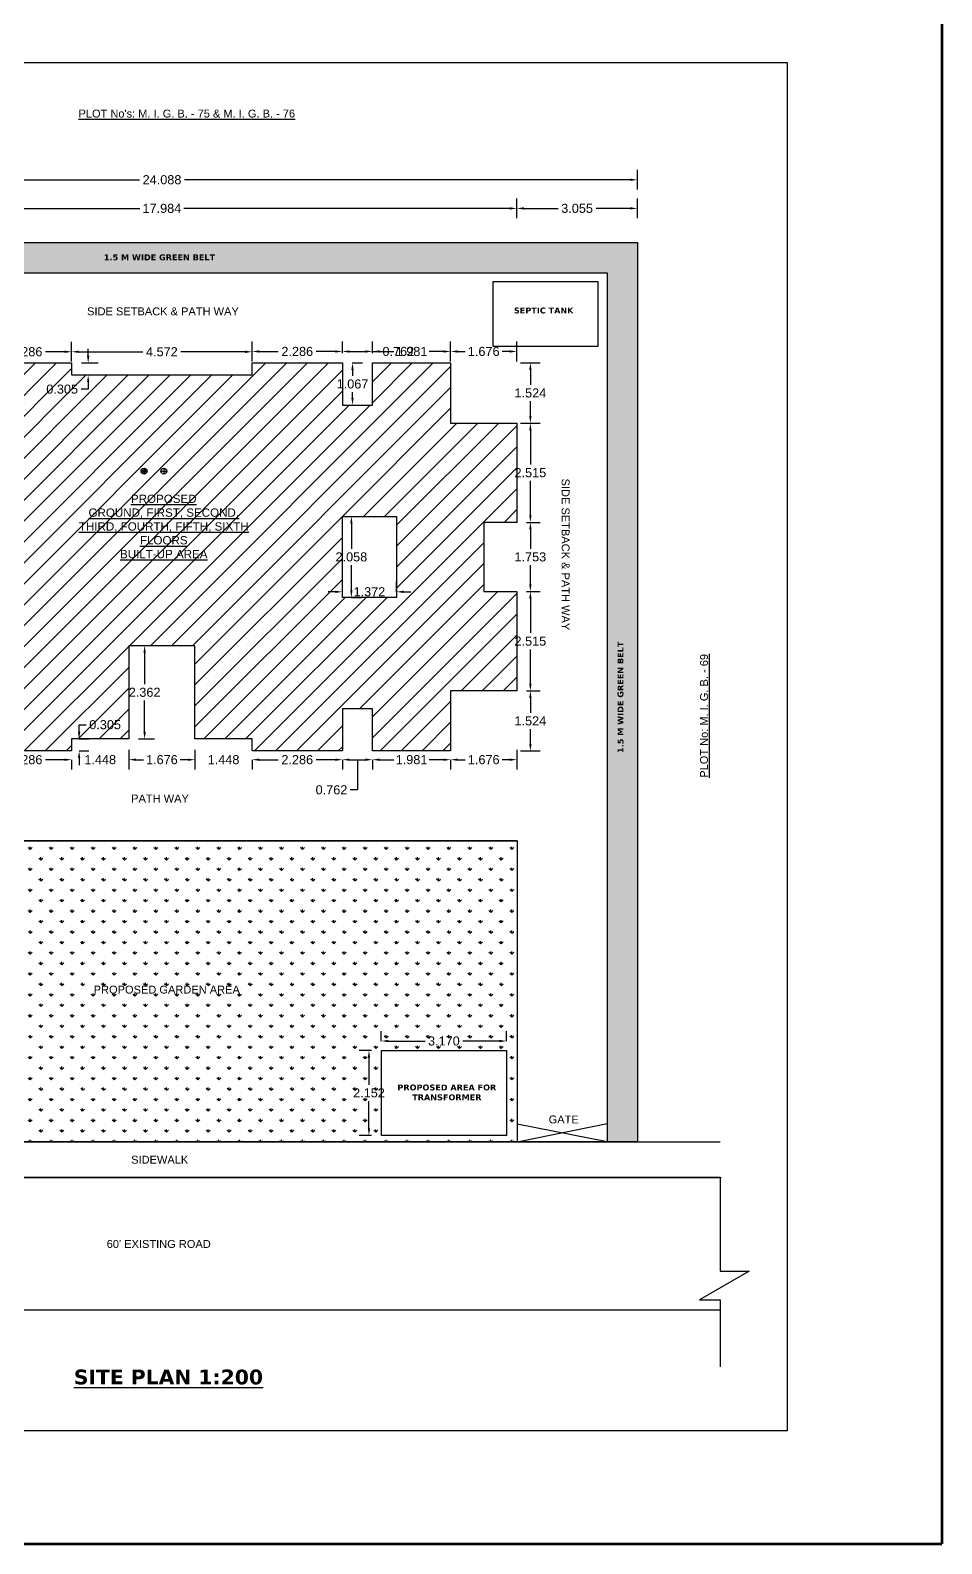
# Model space of a CAD drawing. Header units: metres. Extents: x 619 to 842, y 1450 to 1542.
# Drawn here: x 805.49 to 828.59, y 1459.27 to 1497.62 of the extents above; entities that cross this region are included whole.
import ezdxf

# ---------------------------------------------------------------- set-up
doc = ezdxf.new("R2010")
doc.units = ezdxf.units.M
doc.header["$LTSCALE"] = 0.5
doc.header["$MEASUREMENT"] = 0
for name, color, linetype in [('_Floor', 153, 'Continuous'), ('_ResiFAR', 190, 'Continuous'), ('ACCESORY USE', 14, 'Continuous'), ('EXISTING ROAD', 8, 'Continuous'), ('PROPOSED WORK', 1, 'Continuous'), ('SIDEWALK', 96, 'Continuous'), ('TEXT', 7, 'Continuous'), ('wall', 7, 'Continuous')]:
    doc.layers.add(name, color=color, linetype=linetype)
doc.styles.get("Standard").update_dxf_attribs({"font": 'arial.ttf'})
doc.dimstyles.new('Copy of Standard', dxfattribs={"dimtxt": 0.23, "dimasz": 0.18, "dimexe": 0.25, "dimexo": 0.25, "dimgap": 0.09, "dimtad": 0, "dimtih": 1, "dimtoh": 1, "dimdec": 3, "dimzin": 0, "dimdsep": 46, "dimtxsty": 'Standard', "dimcen": -0.5, "dimadec": 0, "dimazin": 0, "dimtfac": 1, "dimtdec": 3, "dimtofl": 0, "dimtmove": 0, "dimatfit": 3, "dimfxl": 0.25, "dimfxlon": 1, "dimtolj": 1, "dimtzin": 0, "dimarcsym": 0})
pattern_1 = [(90, (481.72866, 737.31337), (-0.26516504, 0.26516504), [0.0703125, -0.46001759]), (45, (481.72866, 737.31337), (-0.26516504, 0.26516504), [0.0703125, -0.3046875]), (135, (481.72866, 737.31337), (-0.26516504, -0.26516504), [0.0703125, -0.3046875])]

# ---------------------------------------------------------------- blocks, each defined once
blk = doc.blocks.new('*D558')
at = {"color": 0, "lineweight": -2, "transparency": 16777216}
for p, q in [((799.836, 1492.853), (799.836, 1493.353)), ((800.016, 1493.103), (808.272, 1493.103)), ((817.64, 1493.103), (809.384, 1493.103)), ((817.82, 1492.853), (817.82, 1493.353))]:
    blk.add_line(p, q, dxfattribs=at)
at = {"color": 0, "lineweight": -3, "transparency": 16777216}
for points in [[(800.016, 1493.133), (800.016, 1493.073), (799.836, 1493.103)], [(817.64, 1493.133), (817.64, 1493.073), (817.82, 1493.103)]]:
    blk.add_solid(points, dxfattribs=at)
at = {"layer": 'Defpoints', "color": 0, "lineweight": -3, "transparency": 16777216}
for p in [(817.82, 1493.103), (817.82, 1487.664), (799.836, 1487.274)]:
    blk.add_point(p, dxfattribs=at)
at = {"color": 0, "lineweight": -3, "transparency": 16777216, "insert": (808.828, 1493.103), "char_height": 0.23, "attachment_point": 5}
blk.add_mtext('\\A1;17.984', dxfattribs=at)
blk = doc.blocks.new('*D559')
at = {"color": 0, "lineweight": -2, "transparency": 16777216}
for p, q in [((817.82, 1492.853), (817.82, 1493.353)), ((818, 1493.103), (818.869, 1493.103)), ((820.696, 1493.103), (819.827, 1493.103)), ((820.876, 1492.853), (820.876, 1493.353))]:
    blk.add_line(p, q, dxfattribs=at)
at = {"color": 0, "lineweight": -3, "transparency": 16777216}
for points in [[(818, 1493.133), (818, 1493.073), (817.82, 1493.103)], [(820.696, 1493.133), (820.696, 1493.073), (820.876, 1493.103)]]:
    blk.add_solid(points, dxfattribs=at)
at = {"layer": 'Defpoints', "color": 0, "lineweight": -3, "transparency": 16777216}
for p in [(820.876, 1493.103), (820.876, 1487.895), (817.82, 1487.664)]:
    blk.add_point(p, dxfattribs=at)
at = {"color": 0, "lineweight": -3, "transparency": 16777216, "insert": (819.348, 1493.103), "char_height": 0.23, "attachment_point": 5}
blk.add_mtext('\\A1;3.055', dxfattribs=at)
blk = doc.blocks.new('*D560')
at = {"color": 0, "lineweight": -2, "transparency": 16777216}
for p, q in [((796.788, 1493.578), (796.788, 1494.078)), ((820.876, 1493.578), (820.876, 1494.078)), ((796.968, 1493.828), (808.262, 1493.828)), ((820.696, 1493.828), (809.402, 1493.828))]:
    blk.add_line(p, q, dxfattribs=at)
at = {"color": 0, "lineweight": -3, "transparency": 16777216}
for points in [[(796.968, 1493.858), (796.968, 1493.798), (796.788, 1493.828)], [(820.696, 1493.858), (820.696, 1493.798), (820.876, 1493.828)]]:
    blk.add_solid(points, dxfattribs=at)
at = {"layer": 'Defpoints', "color": 0, "lineweight": -3, "transparency": 16777216}
for p in [(820.876, 1493.828), (796.788, 1492.237), (820.876, 1492.237)]:
    blk.add_point(p, dxfattribs=at)
at = {"color": 0, "lineweight": -3, "transparency": 16777216, "insert": (808.832, 1493.828), "char_height": 0.23, "attachment_point": 5}
blk.add_mtext('\\A1;24.088', dxfattribs=at)
blk = doc.blocks.new('*D571')
at = {"color": 0, "lineweight": -2, "transparency": 16777216}
for p, q in [((804.256, 1479.136), (804.256, 1478.886)), ((804.436, 1479.136), (804.919, 1479.136)), ((806.362, 1479.136), (805.879, 1479.136)), ((806.542, 1479.136), (806.542, 1478.886))]:
    blk.add_line(p, q, dxfattribs=at)
at = {"color": 0, "lineweight": -3, "transparency": 16777216}
for points in [[(804.436, 1479.166), (804.436, 1479.106), (804.256, 1479.136)], [(806.362, 1479.166), (806.362, 1479.106), (806.542, 1479.136)]]:
    blk.add_solid(points, dxfattribs=at)
at = {"layer": 'Defpoints', "color": 0, "lineweight": -3, "transparency": 16777216}
for p in [(804.256, 1479.357), (806.542, 1479.357), (806.542, 1479.136)]:
    blk.add_point(p, dxfattribs=at)
at = {"color": 0, "lineweight": -3, "transparency": 16777216, "insert": (805.399, 1479.136), "char_height": 0.23, "attachment_point": 5}
blk.add_mtext('\\A1;2.286', dxfattribs=at)
blk = doc.blocks.new('*D572')
at = {"color": 0, "lineweight": -2, "transparency": 16777216}
for p, q in [((807.99, 1479.386), (807.99, 1478.886)), ((806.362, 1479.136), (806.182, 1479.136)), ((806.542, 1479.136), (806.542, 1478.886)), ((808.17, 1479.136), (808.35, 1479.136))]:
    blk.add_line(p, q, dxfattribs=at)
at = {"color": 0, "lineweight": -3, "transparency": 16777216}
for points in [[(806.362, 1479.166), (806.362, 1479.106), (806.542, 1479.136)], [(808.17, 1479.166), (808.17, 1479.106), (807.99, 1479.136)]]:
    blk.add_solid(points, dxfattribs=at)
at = {"layer": 'Defpoints', "color": 0, "lineweight": -3, "transparency": 16777216}
for p in [(807.99, 1479.662), (806.542, 1479.357), (807.99, 1479.136)]:
    blk.add_point(p, dxfattribs=at)
at = {"color": 0, "lineweight": -3, "transparency": 16777216, "insert": (807.266, 1479.136), "char_height": 0.23, "attachment_point": 5}
blk.add_mtext('\\A1;1.448', dxfattribs=at)
blk = doc.blocks.new('*D573')
at = {"color": 0, "lineweight": -2, "transparency": 16777216}
for p, q in [((807.99, 1479.386), (807.99, 1478.886)), ((809.667, 1479.386), (809.667, 1478.886)), ((808.17, 1479.136), (808.361, 1479.136)), ((809.487, 1479.136), (809.295, 1479.136))]:
    blk.add_line(p, q, dxfattribs=at)
at = {"color": 0, "lineweight": -3, "transparency": 16777216}
for points in [[(808.17, 1479.166), (808.17, 1479.106), (807.99, 1479.136)], [(809.487, 1479.166), (809.487, 1479.106), (809.667, 1479.136)]]:
    blk.add_solid(points, dxfattribs=at)
at = {"layer": 'Defpoints', "color": 0, "lineweight": -3, "transparency": 16777216}
for p in [(807.99, 1479.662), (809.667, 1479.662), (809.667, 1479.136)]:
    blk.add_point(p, dxfattribs=at)
at = {"color": 0, "lineweight": -3, "transparency": 16777216, "insert": (808.828, 1479.136), "char_height": 0.23, "attachment_point": 5}
blk.add_mtext('\\A1;1.676', dxfattribs=at)
blk = doc.blocks.new('*D574')
at = {"color": 0, "lineweight": -2, "transparency": 16777216}
for p, q in [((809.667, 1479.386), (809.667, 1478.886)), ((809.487, 1479.136), (809.307, 1479.136)), ((811.114, 1479.136), (811.114, 1478.886)), ((811.294, 1479.136), (811.474, 1479.136))]:
    blk.add_line(p, q, dxfattribs=at)
at = {"color": 0, "lineweight": -3, "transparency": 16777216}
for points in [[(809.487, 1479.166), (809.487, 1479.106), (809.667, 1479.136)], [(811.294, 1479.166), (811.294, 1479.106), (811.114, 1479.136)]]:
    blk.add_solid(points, dxfattribs=at)
at = {"layer": 'Defpoints', "color": 0, "lineweight": -3, "transparency": 16777216}
for p in [(809.667, 1479.662), (811.114, 1479.357), (811.114, 1479.136)]:
    blk.add_point(p, dxfattribs=at)
at = {"color": 0, "lineweight": -3, "transparency": 16777216, "insert": (810.391, 1479.136), "char_height": 0.23, "attachment_point": 5}
blk.add_mtext('\\A1;1.448', dxfattribs=at)
blk = doc.blocks.new('*D575')
at = {"color": 0, "lineweight": -2, "transparency": 16777216}
for p, q in [((811.114, 1479.136), (811.114, 1478.886)), ((811.294, 1479.136), (811.778, 1479.136)), ((813.221, 1479.136), (812.737, 1479.136)), ((813.401, 1479.136), (813.401, 1478.886))]:
    blk.add_line(p, q, dxfattribs=at)
at = {"color": 0, "lineweight": -3, "transparency": 16777216}
for points in [[(811.294, 1479.166), (811.294, 1479.106), (811.114, 1479.136)], [(813.221, 1479.166), (813.221, 1479.106), (813.401, 1479.136)]]:
    blk.add_solid(points, dxfattribs=at)
at = {"layer": 'Defpoints', "color": 0, "lineweight": -3, "transparency": 16777216}
for p in [(811.114, 1479.357), (813.401, 1479.357), (813.401, 1479.136)]:
    blk.add_point(p, dxfattribs=at)
at = {"color": 0, "lineweight": -3, "transparency": 16777216, "insert": (812.258, 1479.136), "char_height": 0.23, "attachment_point": 5}
blk.add_mtext('\\A1;2.286', dxfattribs=at)
blk = doc.blocks.new('*D576')
at = {"color": 0, "lineweight": -2, "transparency": 16777216}
for p, q in [((813.401, 1479.136), (813.401, 1478.886)), ((813.581, 1479.136), (813.983, 1479.136)), ((813.782, 1479.136), (813.782, 1478.372)), ((814.163, 1479.136), (814.163, 1478.886)), ((813.782, 1478.372), (813.602, 1478.372))]:
    blk.add_line(p, q, dxfattribs=at)
at = {"color": 0, "lineweight": -3, "transparency": 16777216}
for points in [[(813.581, 1479.166), (813.581, 1479.106), (813.401, 1479.136)], [(813.983, 1479.166), (813.983, 1479.106), (814.163, 1479.136)]]:
    blk.add_solid(points, dxfattribs=at)
at = {"layer": 'Defpoints', "color": 0, "lineweight": -3, "transparency": 16777216}
for p in [(813.401, 1479.357), (814.163, 1479.357), (814.163, 1479.136)]:
    blk.add_point(p, dxfattribs=at)
at = {"color": 0, "lineweight": -3, "transparency": 16777216, "insert": (813.125, 1478.372), "char_height": 0.23, "attachment_point": 5}
blk.add_mtext('\\A1;0.762', dxfattribs=at)
blk = doc.blocks.new('*D577')
at = {"color": 0, "lineweight": -2, "transparency": 16777216}
for p, q in [((814.163, 1479.136), (814.163, 1478.886)), ((814.343, 1479.136), (814.708, 1479.136)), ((815.964, 1479.136), (815.598, 1479.136)), ((816.144, 1479.136), (816.144, 1478.886))]:
    blk.add_line(p, q, dxfattribs=at)
at = {"color": 0, "lineweight": -3, "transparency": 16777216}
for points in [[(814.343, 1479.166), (814.343, 1479.106), (814.163, 1479.136)], [(815.964, 1479.166), (815.964, 1479.106), (816.144, 1479.136)]]:
    blk.add_solid(points, dxfattribs=at)
at = {"layer": 'Defpoints', "color": 0, "lineweight": -3, "transparency": 16777216}
for p in [(814.163, 1479.357), (816.144, 1479.357), (816.144, 1479.136)]:
    blk.add_point(p, dxfattribs=at)
at = {"color": 0, "lineweight": -3, "transparency": 16777216, "insert": (815.153, 1479.136), "char_height": 0.23, "attachment_point": 5}
blk.add_mtext('\\A1;1.981', dxfattribs=at)
blk = doc.blocks.new('*D578')
at = {"color": 0, "lineweight": -2, "transparency": 16777216}
for p, q in [((817.82, 1479.386), (817.82, 1478.886)), ((816.144, 1479.136), (816.144, 1478.886)), ((816.324, 1479.136), (816.515, 1479.136)), ((817.64, 1479.136), (817.449, 1479.136))]:
    blk.add_line(p, q, dxfattribs=at)
at = {"color": 0, "lineweight": -3, "transparency": 16777216}
for points in [[(816.324, 1479.166), (816.324, 1479.106), (816.144, 1479.136)], [(817.64, 1479.166), (817.64, 1479.106), (817.82, 1479.136)]]:
    blk.add_solid(points, dxfattribs=at)
at = {"layer": 'Defpoints', "color": 0, "lineweight": -3, "transparency": 16777216}
for p in [(817.82, 1480.881), (816.144, 1479.357), (817.82, 1479.136)]:
    blk.add_point(p, dxfattribs=at)
at = {"color": 0, "lineweight": -3, "transparency": 16777216, "insert": (816.982, 1479.136), "char_height": 0.23, "attachment_point": 5}
blk.add_mtext('\\A1;1.676', dxfattribs=at)
blk = doc.blocks.new('*D580')
at = {"color": 0, "lineweight": -2, "transparency": 16777216}
for p, q in [((806.731, 1479.842), (806.731, 1480.022)), ((806.731, 1480.022), (806.911, 1480.022)), ((806.731, 1479.662), (806.981, 1479.662)), ((806.731, 1479.357), (806.981, 1479.357)), ((806.731, 1479.177), (806.731, 1478.997))]:
    blk.add_line(p, q, dxfattribs=at)
at = {"color": 0, "lineweight": -3, "transparency": 16777216}
for points in [[(806.701, 1479.842), (806.761, 1479.842), (806.731, 1479.662)], [(806.701, 1479.177), (806.761, 1479.177), (806.731, 1479.357)]]:
    blk.add_solid(points, dxfattribs=at)
at = {"layer": 'Defpoints', "color": 0, "lineweight": -3, "transparency": 16777216}
for p in [(806.542, 1479.662), (806.731, 1479.662), (806.542, 1479.357)]:
    blk.add_point(p, dxfattribs=at)
at = {"color": 0, "lineweight": -3, "transparency": 16777216, "insert": (807.39, 1480.022), "char_height": 0.23, "attachment_point": 5}
blk.add_mtext('\\A1;0.305', dxfattribs=at)
blk = doc.blocks.new('*D581')
at = {"color": 0, "lineweight": -2, "transparency": 16777216}
for p, q in [((808.24, 1482.025), (808.641, 1482.025)), ((808.391, 1481.845), (808.391, 1481.051)), ((808.391, 1479.842), (808.391, 1480.636)), ((808.24, 1479.662), (808.641, 1479.662))]:
    blk.add_line(p, q, dxfattribs=at)
at = {"color": 0, "lineweight": -3, "transparency": 16777216}
for points in [[(808.361, 1481.845), (808.421, 1481.845), (808.391, 1482.025)], [(808.361, 1479.842), (808.421, 1479.842), (808.391, 1479.662)]]:
    blk.add_solid(points, dxfattribs=at)
at = {"layer": 'Defpoints', "color": 0, "lineweight": -3, "transparency": 16777216}
for p in [(807.99, 1482.025), (808.391, 1482.025), (807.99, 1479.662)]:
    blk.add_point(p, dxfattribs=at)
at = {"color": 0, "lineweight": -3, "transparency": 16777216, "insert": (808.391, 1480.843), "char_height": 0.23, "attachment_point": 5}
blk.add_mtext('\\A1;2.362', dxfattribs=at)
blk = doc.blocks.new('*D584')
at = {"color": 0, "lineweight": -2, "transparency": 16777216}
for p, q in [((813.401, 1483.389), (813.401, 1483.639)), ((814.772, 1483.389), (814.772, 1483.639)), ((813.221, 1483.389), (813.041, 1483.389)), ((814.952, 1483.389), (815.132, 1483.389))]:
    blk.add_line(p, q, dxfattribs=at)
at = {"color": 0, "lineweight": -3, "transparency": 16777216}
for points in [[(813.221, 1483.419), (813.221, 1483.359), (813.401, 1483.389)], [(814.952, 1483.419), (814.952, 1483.359), (814.772, 1483.389)]]:
    blk.add_solid(points, dxfattribs=at)
at = {"layer": 'Defpoints', "color": 0, "lineweight": -3, "transparency": 16777216}
for p in [(813.401, 1483.244), (814.772, 1483.389), (814.772, 1483.244)]:
    blk.add_point(p, dxfattribs=at)
at = {"color": 0, "lineweight": -3, "transparency": 16777216, "insert": (814.086, 1483.389), "char_height": 0.23, "attachment_point": 5}
blk.add_mtext('\\A1;1.372', dxfattribs=at)
blk = doc.blocks.new('*D585')
at = {"color": 0, "lineweight": -2, "transparency": 16777216}
for p, q in [((813.629, 1485.301), (813.879, 1485.301)), ((813.629, 1485.121), (813.629, 1484.48)), ((813.629, 1483.424), (813.629, 1484.065)), ((813.629, 1483.244), (813.879, 1483.244))]:
    blk.add_line(p, q, dxfattribs=at)
at = {"color": 0, "lineweight": -3, "transparency": 16777216}
for points in [[(813.599, 1485.121), (813.659, 1485.121), (813.629, 1485.301)], [(813.599, 1483.424), (813.659, 1483.424), (813.629, 1483.244)]]:
    blk.add_solid(points, dxfattribs=at)
at = {"layer": 'Defpoints', "color": 0, "lineweight": -3, "transparency": 16777216}
for p in [(813.401, 1485.301), (813.629, 1485.301), (813.401, 1483.244)]:
    blk.add_point(p, dxfattribs=at)
at = {"color": 0, "lineweight": -3, "transparency": 16777216, "insert": (813.629, 1484.273), "char_height": 0.23, "attachment_point": 5}
blk.add_mtext('\\A1;2.058', dxfattribs=at)
blk = doc.blocks.new('*D593')
at = {"color": 0, "lineweight": -2, "transparency": 16777216}
for p, q in [((804.256, 1489.438), (804.256, 1489.72)), ((806.542, 1489.438), (806.542, 1489.72)), ((804.436, 1489.47), (804.919, 1489.47)), ((806.362, 1489.47), (805.879, 1489.47))]:
    blk.add_line(p, q, dxfattribs=at)
at = {"color": 0, "lineweight": -3, "transparency": 16777216}
for points in [[(804.436, 1489.5), (804.436, 1489.44), (804.256, 1489.47)], [(806.362, 1489.5), (806.362, 1489.44), (806.542, 1489.47)]]:
    blk.add_solid(points, dxfattribs=at)
at = {"layer": 'Defpoints', "color": 0, "lineweight": -3, "transparency": 16777216}
for p in [(806.542, 1489.47), (804.256, 1489.188), (806.542, 1489.188)]:
    blk.add_point(p, dxfattribs=at)
at = {"color": 0, "lineweight": -3, "transparency": 16777216, "insert": (805.399, 1489.47), "char_height": 0.23, "attachment_point": 5}
blk.add_mtext('\\A1;2.286', dxfattribs=at)
blk = doc.blocks.new('*D594')
at = {"color": 0, "lineweight": -2, "transparency": 16777216}
for p, q in [((806.961, 1489.368), (806.961, 1489.548)), ((806.792, 1489.188), (807.211, 1489.188)), ((806.792, 1488.883), (807.211, 1488.883)), ((806.961, 1488.523), (806.781, 1488.523)), ((806.961, 1488.703), (806.961, 1488.523))]:
    blk.add_line(p, q, dxfattribs=at)
at = {"color": 0, "lineweight": -3, "transparency": 16777216}
for points in [[(806.931, 1489.368), (806.991, 1489.368), (806.961, 1489.188)], [(806.931, 1488.703), (806.991, 1488.703), (806.961, 1488.883)]]:
    blk.add_solid(points, dxfattribs=at)
at = {"layer": 'Defpoints', "color": 0, "lineweight": -3, "transparency": 16777216}
for p in [(806.542, 1489.188), (806.542, 1488.883), (806.961, 1488.883)]:
    blk.add_point(p, dxfattribs=at)
at = {"color": 0, "lineweight": -3, "transparency": 16777216, "insert": (806.302, 1488.523), "char_height": 0.23, "attachment_point": 5}
blk.add_mtext('\\A1;0.305', dxfattribs=at)
blk = doc.blocks.new('*D595')
at = {"color": 0, "lineweight": -2, "transparency": 16777216}
for p, q in [((806.542, 1489.22), (806.542, 1489.72)), ((811.114, 1489.22), (811.114, 1489.72)), ((806.722, 1489.47), (808.347, 1489.47)), ((810.934, 1489.47), (809.31, 1489.47))]:
    blk.add_line(p, q, dxfattribs=at)
at = {"color": 0, "lineweight": -3, "transparency": 16777216}
for points in [[(806.722, 1489.5), (806.722, 1489.44), (806.542, 1489.47)], [(810.934, 1489.5), (810.934, 1489.44), (811.114, 1489.47)]]:
    blk.add_solid(points, dxfattribs=at)
at = {"layer": 'Defpoints', "color": 0, "lineweight": -3, "transparency": 16777216}
for p in [(811.114, 1489.47), (806.542, 1488.883), (811.114, 1488.883)]:
    blk.add_point(p, dxfattribs=at)
at = {"color": 0, "lineweight": -3, "transparency": 16777216, "insert": (808.828, 1489.47), "char_height": 0.23, "attachment_point": 5}
blk.add_mtext('\\A1;4.572', dxfattribs=at)
blk = doc.blocks.new('*D596')
at = {"color": 0, "lineweight": -2, "transparency": 16777216}
for p, q in [((811.114, 1489.438), (811.114, 1489.728)), ((813.401, 1489.438), (813.401, 1489.728)), ((811.294, 1489.478), (811.778, 1489.478)), ((813.221, 1489.478), (812.737, 1489.478))]:
    blk.add_line(p, q, dxfattribs=at)
at = {"color": 0, "lineweight": -3, "transparency": 16777216}
for points in [[(811.294, 1489.508), (811.294, 1489.448), (811.114, 1489.478)], [(813.221, 1489.508), (813.221, 1489.448), (813.401, 1489.478)]]:
    blk.add_solid(points, dxfattribs=at)
at = {"layer": 'Defpoints', "color": 0, "lineweight": -3, "transparency": 16777216}
for p in [(813.401, 1489.478), (811.114, 1489.188), (813.401, 1489.188)]:
    blk.add_point(p, dxfattribs=at)
at = {"color": 0, "lineweight": -3, "transparency": 16777216, "insert": (812.258, 1489.478), "char_height": 0.23, "attachment_point": 5}
blk.add_mtext('\\A1;2.286', dxfattribs=at)
blk = doc.blocks.new('*D597')
at = {"color": 0, "lineweight": -2, "transparency": 16777216}
for p, q in [((813.401, 1489.438), (813.401, 1489.728)), ((814.163, 1489.438), (814.163, 1489.728)), ((813.581, 1489.478), (813.983, 1489.478)), ((814.163, 1489.478), (814.343, 1489.478))]:
    blk.add_line(p, q, dxfattribs=at)
at = {"color": 0, "lineweight": -3, "transparency": 16777216}
for points in [[(813.581, 1489.508), (813.581, 1489.448), (813.401, 1489.478)], [(813.983, 1489.508), (813.983, 1489.448), (814.163, 1489.478)]]:
    blk.add_solid(points, dxfattribs=at)
at = {"layer": 'Defpoints', "color": 0, "lineweight": -3, "transparency": 16777216}
for p in [(814.163, 1489.478), (813.401, 1489.188), (814.163, 1489.188)]:
    blk.add_point(p, dxfattribs=at)
at = {"color": 0, "lineweight": -3, "transparency": 16777216, "insert": (814.819, 1489.478), "char_height": 0.23, "attachment_point": 5}
blk.add_mtext('\\A1;0.762', dxfattribs=at)
blk = doc.blocks.new('*D598')
at = {"color": 0, "lineweight": -2, "transparency": 16777216}
for p, q in [((814.163, 1489.438), (814.163, 1489.728)), ((816.144, 1489.438), (816.144, 1489.728)), ((814.343, 1489.478), (814.708, 1489.478)), ((815.964, 1489.478), (815.598, 1489.478))]:
    blk.add_line(p, q, dxfattribs=at)
at = {"color": 0, "lineweight": -3, "transparency": 16777216}
for points in [[(814.343, 1489.508), (814.343, 1489.448), (814.163, 1489.478)], [(815.964, 1489.508), (815.964, 1489.448), (816.144, 1489.478)]]:
    blk.add_solid(points, dxfattribs=at)
at = {"layer": 'Defpoints', "color": 0, "lineweight": -3, "transparency": 16777216}
for p in [(816.144, 1489.478), (814.163, 1489.188), (816.144, 1489.188)]:
    blk.add_point(p, dxfattribs=at)
at = {"color": 0, "lineweight": -3, "transparency": 16777216, "insert": (815.153, 1489.478), "char_height": 0.23, "attachment_point": 5}
blk.add_mtext('\\A1;1.981', dxfattribs=at)
blk = doc.blocks.new('*D599')
at = {"color": 0, "lineweight": -2, "transparency": 16777216}
for p, q in [((813.651, 1489.188), (813.908, 1489.188)), ((813.658, 1489.008), (813.658, 1488.862)), ((813.651, 1488.121), (813.908, 1488.121)), ((813.658, 1488.301), (813.658, 1488.447))]:
    blk.add_line(p, q, dxfattribs=at)
at = {"color": 0, "lineweight": -3, "transparency": 16777216}
for points in [[(813.628, 1489.008), (813.688, 1489.008), (813.658, 1489.188)], [(813.628, 1488.301), (813.688, 1488.301), (813.658, 1488.121)]]:
    blk.add_solid(points, dxfattribs=at)
at = {"layer": 'Defpoints', "color": 0, "lineweight": -3, "transparency": 16777216}
for p in [(813.401, 1489.188), (813.401, 1488.121), (813.658, 1488.121)]:
    blk.add_point(p, dxfattribs=at)
at = {"color": 0, "lineweight": -3, "transparency": 16777216, "insert": (813.658, 1488.654), "char_height": 0.23, "attachment_point": 5}
blk.add_mtext('\\A1;1.067', dxfattribs=at)
blk = doc.blocks.new('*D554')
at = {"color": 0, "lineweight": -2, "transparency": 16777216}
for p, q in [((816.144, 1489.228), (816.144, 1489.728)), ((817.82, 1489.228), (817.82, 1489.728)), ((816.324, 1489.478), (816.515, 1489.478)), ((817.64, 1489.478), (817.449, 1489.478))]:
    blk.add_line(p, q, dxfattribs=at)
at = {"color": 0, "lineweight": -3, "transparency": 16777216}
for points in [[(816.324, 1489.508), (816.324, 1489.448), (816.144, 1489.478)], [(817.64, 1489.508), (817.64, 1489.448), (817.82, 1489.478)]]:
    blk.add_solid(points, dxfattribs=at)
at = {"layer": 'Defpoints', "color": 0, "lineweight": -3, "transparency": 16777216}
for p in [(817.82, 1489.478), (816.144, 1487.664), (817.82, 1487.664)]:
    blk.add_point(p, dxfattribs=at)
at = {"color": 0, "lineweight": -3, "transparency": 16777216, "insert": (816.982, 1489.478), "char_height": 0.23, "attachment_point": 5}
blk.add_mtext('\\A1;1.676', dxfattribs=at)
blk = doc.blocks.new('*D600')
at = {"color": 0, "lineweight": -2, "transparency": 16777216}
for p, q in [((817.914, 1489.188), (818.414, 1489.188)), ((818.164, 1489.008), (818.164, 1488.633)), ((818.164, 1487.844), (818.164, 1488.218)), ((817.914, 1487.664), (818.414, 1487.664))]:
    blk.add_line(p, q, dxfattribs=at)
at = {"color": 0, "lineweight": -3, "transparency": 16777216}
for points in [[(818.134, 1489.008), (818.194, 1489.008), (818.164, 1489.188)], [(818.134, 1487.844), (818.194, 1487.844), (818.164, 1487.664)]]:
    blk.add_solid(points, dxfattribs=at)
at = {"layer": 'Defpoints', "color": 0, "lineweight": -3, "transparency": 16777216}
for p in [(816.144, 1489.188), (816.144, 1487.664), (818.164, 1487.664)]:
    blk.add_point(p, dxfattribs=at)
at = {"color": 0, "lineweight": -3, "transparency": 16777216, "insert": (818.164, 1488.426), "char_height": 0.23, "attachment_point": 5}
blk.add_mtext('\\A1;1.524', dxfattribs=at)
blk = doc.blocks.new('*D601')
at = {"color": 0, "lineweight": -2, "transparency": 16777216}
for p, q in [((817.914, 1487.664), (818.414, 1487.664)), ((818.164, 1487.484), (818.164, 1486.614)), ((818.164, 1485.329), (818.164, 1486.199)), ((818.07, 1485.149), (818.414, 1485.149))]:
    blk.add_line(p, q, dxfattribs=at)
at = {"color": 0, "lineweight": -3, "transparency": 16777216}
for points in [[(818.134, 1487.484), (818.194, 1487.484), (818.164, 1487.664)], [(818.134, 1485.329), (818.194, 1485.329), (818.164, 1485.149)]]:
    blk.add_solid(points, dxfattribs=at)
at = {"layer": 'Defpoints', "color": 0, "lineweight": -3, "transparency": 16777216}
for p in [(816.144, 1487.664), (817.82, 1485.149), (818.164, 1485.149)]:
    blk.add_point(p, dxfattribs=at)
at = {"color": 0, "lineweight": -3, "transparency": 16777216, "insert": (818.164, 1486.406), "char_height": 0.23, "attachment_point": 5}
blk.add_mtext('\\A1;2.515', dxfattribs=at)
blk = doc.blocks.new('*D602')
at = {"color": 0, "lineweight": -2, "transparency": 16777216}
for p, q in [((818.07, 1485.149), (818.414, 1485.149)), ((818.164, 1484.969), (818.164, 1484.48)), ((818.164, 1483.576), (818.164, 1484.065)), ((818.07, 1483.396), (818.414, 1483.396))]:
    blk.add_line(p, q, dxfattribs=at)
at = {"color": 0, "lineweight": -3, "transparency": 16777216}
for points in [[(818.134, 1484.969), (818.194, 1484.969), (818.164, 1485.149)], [(818.134, 1483.576), (818.194, 1483.576), (818.164, 1483.396)]]:
    blk.add_solid(points, dxfattribs=at)
at = {"layer": 'Defpoints', "color": 0, "lineweight": -3, "transparency": 16777216}
for p in [(817.82, 1485.149), (817.82, 1483.396), (818.164, 1483.396)]:
    blk.add_point(p, dxfattribs=at)
at = {"color": 0, "lineweight": -3, "transparency": 16777216, "insert": (818.164, 1484.273), "char_height": 0.23, "attachment_point": 5}
blk.add_mtext('\\A1;1.753', dxfattribs=at)
blk = doc.blocks.new('*D603')
at = {"color": 0, "lineweight": -2, "transparency": 16777216}
for p, q in [((818.07, 1483.396), (818.414, 1483.396)), ((818.164, 1483.216), (818.164, 1482.346)), ((818.164, 1481.061), (818.164, 1481.931)), ((818.07, 1480.881), (818.414, 1480.881))]:
    blk.add_line(p, q, dxfattribs=at)
at = {"color": 0, "lineweight": -3, "transparency": 16777216}
for points in [[(818.134, 1483.216), (818.194, 1483.216), (818.164, 1483.396)], [(818.134, 1481.061), (818.194, 1481.061), (818.164, 1480.881)]]:
    blk.add_solid(points, dxfattribs=at)
at = {"layer": 'Defpoints', "color": 0, "lineweight": -3, "transparency": 16777216}
for p in [(817.82, 1483.396), (817.82, 1480.881), (818.164, 1480.881)]:
    blk.add_point(p, dxfattribs=at)
at = {"color": 0, "lineweight": -3, "transparency": 16777216, "insert": (818.164, 1482.139), "char_height": 0.23, "attachment_point": 5}
blk.add_mtext('\\A1;2.515', dxfattribs=at)
blk = doc.blocks.new('*D556')
at = {"color": 0, "lineweight": -2, "transparency": 16777216}
for p, q in [((818.07, 1480.881), (818.414, 1480.881)), ((818.164, 1480.701), (818.164, 1480.327)), ((818.164, 1479.537), (818.164, 1479.912)), ((817.914, 1479.357), (818.414, 1479.357))]:
    blk.add_line(p, q, dxfattribs=at)
at = {"color": 0, "lineweight": -3, "transparency": 16777216}
for points in [[(818.134, 1480.701), (818.194, 1480.701), (818.164, 1480.881)], [(818.134, 1479.537), (818.194, 1479.537), (818.164, 1479.357)]]:
    blk.add_solid(points, dxfattribs=at)
at = {"layer": 'Defpoints', "color": 0, "lineweight": -3, "transparency": 16777216}
for p in [(817.82, 1480.881), (816.144, 1479.357), (818.164, 1479.357)]:
    blk.add_point(p, dxfattribs=at)
at = {"color": 0, "lineweight": -3, "transparency": 16777216, "insert": (818.164, 1480.119), "char_height": 0.23, "attachment_point": 5}
blk.add_mtext('\\A1;1.524', dxfattribs=at)
blk = doc.blocks.new('Direction Ref Point')
at = {"layer": '_Floor'}
for p, q in [((-0.15, 0), (0.15, 0)), ((0, 0.15), (0, -0.15))]:
    blk.add_line(p, q, dxfattribs=at)
for radius in [0.15, 0.075]:
    blk.add_circle((0, 0), radius, dxfattribs=at)
blk = doc.blocks.new('Common Point')
at = {"layer": '_ResiFAR'}
for p, q in [((-0.15, 0), (0.15, 0)), ((0, 0.15), (0, -0.15))]:
    blk.add_line(p, q, dxfattribs=at)
blk.add_circle((0, 0), 0.15, dxfattribs=at)
blk = doc.blocks.new('*D605')
at = {"color": 0, "lineweight": -2, "transparency": 16777216}
for p, q in [((814.138, 1471.77), (813.825, 1471.77)), ((814.075, 1471.59), (814.075, 1470.902)), ((814.075, 1469.798), (814.075, 1470.487)), ((814.138, 1469.618), (813.825, 1469.618))]:
    blk.add_line(p, q, dxfattribs=at)
at = {"color": 0, "lineweight": -3, "transparency": 16777216}
for points in [[(814.045, 1471.59), (814.105, 1471.59), (814.075, 1471.77)], [(814.045, 1469.798), (814.105, 1469.798), (814.075, 1469.618)]]:
    blk.add_solid(points, dxfattribs=at)
at = {"layer": 'Defpoints', "color": 0, "lineweight": -3, "transparency": 16777216}
for p in [(814.075, 1471.77), (814.388, 1471.77), (814.388, 1469.618)]:
    blk.add_point(p, dxfattribs=at)
at = {"color": 0, "lineweight": -3, "transparency": 16777216, "insert": (814.075, 1470.694), "char_height": 0.23, "attachment_point": 5}
blk.add_mtext('\\A1;2.152', dxfattribs=at)
blk = doc.blocks.new('*D606')
at = {"color": 0, "lineweight": -2, "transparency": 16777216}
for p, q in [((814.388, 1472.009), (814.388, 1472.259)), ((814.568, 1472.009), (815.496, 1472.009)), ((817.378, 1472.009), (816.451, 1472.009)), ((817.558, 1472.009), (817.558, 1472.259))]:
    blk.add_line(p, q, dxfattribs=at)
at = {"color": 0, "lineweight": -3, "transparency": 16777216}
for points in [[(814.568, 1472.039), (814.568, 1471.979), (814.388, 1472.009)], [(817.378, 1472.039), (817.378, 1471.979), (817.558, 1472.009)]]:
    blk.add_solid(points, dxfattribs=at)
at = {"layer": 'Defpoints', "color": 0, "lineweight": -3, "transparency": 16777216}
for p in [(817.558, 1472.009), (814.388, 1471.77), (817.558, 1471.77)]:
    blk.add_point(p, dxfattribs=at)
at = {"color": 0, "lineweight": -3, "transparency": 16777216, "insert": (815.973, 1472.009), "char_height": 0.23, "attachment_point": 5}
blk.add_mtext('\\A1;3.170', dxfattribs=at)

msp = doc.modelspace()

# ---------------------------------------------------------------- hatches: boundary and pattern name
at = {"lineweight": -3, "true_color": 0x136734}
h = msp.add_hatch(dxfattribs=at)
h.set_pattern_fill('GRASS', color=116, scale=0.375)
h.set_pattern_definition(pattern_1)
h.paths.add_polyline_path([(796.78815, 1469.45859), (797.55019, 1469.45859), (797.55019, 1491.47469), (820.11365, 1491.47469), (820.11365, 1469.45859), (820.87569, 1469.45859), (820.87569, 1492.23673), (796.78815, 1492.23673)])
at = {"lineweight": -3, "true_color": 0x000000}
h = msp.add_hatch(dxfattribs=at)
h.set_pattern_fill('ANSI31', color=18, scale=3)
h.set_pattern_definition([(45, (481.72866, 737.31337), (-0.26516504, 0.26516504), [])])
h.paths.add_polyline_path([(799.8363, 1485.14889), (799.8363, 1487.66361), (801.51278, 1487.66361), (801.51278, 1489.18769), (803.49407, 1489.18769), (803.49407, 1488.12083), (804.25611, 1488.12083), (804.25611, 1489.18769), (806.54222, 1489.18769), (806.54222, 1488.88287), (811.11444, 1488.88287), (811.11444, 1489.18769), (813.40056, 1489.18769), (813.40056, 1488.12083), (814.16259, 1488.12083), (814.16259, 1489.18769), (816.14389, 1489.18769), (816.14389, 1487.66361), (817.82037, 1487.66361), (817.82037, 1485.14889), (816.98213, 1485.14889), (816.98213, 1483.3962), (817.82037, 1483.3962), (817.82037, 1480.88148), (816.14389, 1480.88148), (816.14389, 1479.35741), (814.16259, 1479.35741), (814.16259, 1480.42426), (813.40056, 1480.42426), (813.40056, 1479.35741), (811.11444, 1479.35741), (811.11444, 1479.66222), (809.66657, 1479.66222), (809.66657, 1482.02454), (807.99009, 1482.02454), (807.99009, 1479.66222), (806.54222, 1479.66222), (806.54222, 1479.35741), (804.25611, 1479.35741), (804.25611, 1480.42426), (803.49407, 1480.42426), (803.49407, 1479.35741), (801.51278, 1479.35741), (801.51278, 1480.88148), (799.8363, 1480.88148), (799.8363, 1483.3962), (800.67454, 1483.3962), (800.67454, 1485.14889)])
h.paths.add_polyline_path([(802.88444, 1485.3013), (804.25611, 1485.3013), (804.25611, 1483.2438), (802.88444, 1483.2438)], flags=16)
h.paths.add_polyline_path([(813.40056, 1485.3013), (814.77222, 1485.3013), (814.77222, 1483.2438), (813.40056, 1483.2438)], flags=16)
at = {"lineweight": -3, "true_color": 0x136734}
h = msp.add_hatch(dxfattribs=at)
h.set_pattern_fill('GRASS', color=116, scale=0.375)
h.set_pattern_definition(pattern_1)
h.paths.add_polyline_path([(799.8363, 1477.07896), (817.82754, 1477.07896), (817.82754, 1469.45859), (799.8363, 1469.45859)])
h.paths.add_polyline_path([(817.5582, 1469.61827), (814.38841, 1469.61827), (814.38841, 1471.77002), (817.5582, 1471.77002)], flags=16)

# ---------------------------------------------------------------- linework, layer by layer
at = {"lineweight": 80}
for p in [(828.58574, 1541.81002), (697.71083, 1459.27297)]:
    msp.add_line(p, (828.58574, 1459.27297), dxfattribs=at)
at = {"lineweight": -3}
for p, q in [((817.82754, 1469.45859), (820.11365, 1469.91764)), ((820.11365, 1469.45859), (817.82754, 1469.90443))]:
    msp.add_line(p, q, dxfattribs=at)
for points in [[(799.8363, 1477.07896), (817.82754, 1477.07896), (817.82754, 1469.45859), (799.8363, 1469.45859)], [(817.5582, 1469.61827), (814.38841, 1469.61827), (814.38841, 1471.77002), (817.5582, 1471.77002)]]:
    msp.add_lwpolyline(points, close=True, dxfattribs=at)
at = {"layer": '_Floor', "lineweight": -3}
msp.add_lwpolyline([(791.06948, 1496.80191), (824.67267, 1496.80191), (824.67267, 1462.12937), (791.06948, 1462.12937)], close=True, dxfattribs=at)
at = {"layer": 'ACCESORY USE', "lineweight": -3}
msp.add_lwpolyline([(819.88074, 1491.24416), (817.20965, 1491.24416), (817.20965, 1489.61358), (819.88074, 1489.61358)], close=True, dxfattribs=at)
at = {"layer": 'EXISTING ROAD', "lineweight": -3}
for p, q in [((792.77362, 1468.54911), (822.99521, 1468.54911)), ((792.75829, 1465.19492), (822.97186, 1465.19492))]:
    msp.add_line(p, q, dxfattribs=at)
msp.add_lwpolyline([(822.97109, 1468.55159), (822.97109, 1466.17679), (823.70424, 1466.17679), (822.44633, 1465.45053), (822.97109, 1465.45053), (822.97109, 1463.75747)], dxfattribs=at)
at = {"layer": 'PROPOSED WORK', "lineweight": -3}
msp.add_lwpolyline([(804.25611, 1489.18769), (806.54222, 1489.18769), (806.54222, 1488.88287), (811.11444, 1488.88287), (811.11444, 1489.18769), (813.40056, 1489.18769), (813.40056, 1488.12083), (814.16259, 1488.12083), (814.16259, 1489.18769), (816.14389, 1489.18769), (816.14389, 1487.66361), (817.82037, 1487.66361), (817.82037, 1485.14889), (816.98213, 1485.14889), (816.98213, 1483.3962), (817.82037, 1483.3962), (817.82037, 1480.88148), (816.14389, 1480.88148), (816.14389, 1479.35741), (814.16259, 1479.35741), (814.16259, 1480.42426), (813.40056, 1480.42426), (813.40056, 1479.35741), (811.11444, 1479.35741), (811.11444, 1479.66222), (809.66657, 1479.66222), (809.66657, 1482.02454), (807.99009, 1482.02454), (807.99009, 1479.66222), (806.54222, 1479.66222), (806.54222, 1479.35741), (804.25611, 1479.35741)], dxfattribs=at)
msp.add_lwpolyline([(813.40056, 1485.3013), (814.77222, 1485.3013), (814.77222, 1483.2438), (813.40056, 1483.2438)], close=True, dxfattribs=at)
at = {"layer": 'SIDEWALK', "lineweight": -3}
for p, q in [((792.76262, 1469.45859), (822.97109, 1469.45859)), ((822.97109, 1468.54911), (792.76262, 1468.54911))]:
    msp.add_line(p, q, dxfattribs=at)
at = {"layer": 'wall'}
for p, q in [((796.78815, 1492.23673), (820.87569, 1492.23673)), ((820.87569, 1492.23673), (820.87569, 1469.45859)), ((797.55019, 1491.47469), (820.11365, 1491.47469)), ((820.11365, 1491.47469), (820.11365, 1469.45859)), ((817.82754, 1477.07896), (799.8363, 1477.07896)), ((817.82754, 1477.07896), (817.82754, 1469.45859)), ((820.87569, 1469.45859), (796.78815, 1469.45859))]:
    msp.add_line(p, q, dxfattribs=at)

# ---------------------------------------------------------------- block references
at = {"layer": '_Floor', "xscale": 0.5, "yscale": 0.5, "zscale": 0.5}
msp.add_blockref('Direction Ref Point', (808.37653, 1486.44411), dxfattribs=at)
at = {"layer": '_ResiFAR', "xscale": 0.5, "yscale": 0.5, "zscale": 0.5}
msp.add_blockref('Common Point', (808.87653, 1486.44411), dxfattribs=at)

# ---------------------------------------------------------------- texts
for s, p in [('SIDE SETBACK & PATH WAY', (806.93364, 1490.39429)), ('PATH WAY', (808.05026, 1478.0513)), ('PROPOSED GARDEN AREA', (807.09993, 1473.21097)), ('SIDEWALK', (808.04973, 1468.90212)), ("60' EXISTING ROAD", (807.43045, 1466.76729))]:
    msp.add_text(s, height=0.200475).set_placement(p)
for s, rotation, p in [('SIDE SETBACK & PATH WAY', 270, (818.9562, 1486.25802)), ('GATE', 359.860282, (818.6268, 1469.92215))]:
    msp.add_text(s, height=0.200475, rotation=rotation).set_placement(p)
for s, insert, char_height, width, attachment_point in [("{\\LPLOT No's: M. I. G. B. - 75 & M. I. G. B. - 76}", (806.7161, 1495.50377), 0.2, 6.6324879, 4), ('{\\fVerdana|b1|i0|c0|p34;1.5 M WIDE GREEN BELT}', (807.35719, 1491.9377), 0.15, 3.6516982, 1), ('{\\fVerdana|b1|i0|c0|p34;SEPTIC TANK}', (817.74667, 1490.5913), 0.15, 3.6516982, 1), ('\\pxsm1,qc;{\\LPROPOSED  \\PGROUND, FIRST, SECOND,\\PTHIRD, FOURTH, FIFTH, SIXTH FLOORS \\P\\ps*;BUILT-UP AREA}', (806.35903, 1485.85073), 0.21, 5.0341489, 1), ('\\pxqc;{\\fVerdana|b1|i0|c0|p34;PROPOSED AREA FOR TRANSFORMER}', (814.77541, 1470.90717), 0.15, 2.544596, 1)]:
    msp.add_mtext(s, dxfattribs=dict(insert=insert, char_height=char_height, width=width, attachment_point=attachment_point))
at = {"rotation": 90}
for s, insert, char_height, width, attachment_point in [('{\\fVerdana|b1|i0|c0|p34;1.5 M WIDE GREEN BELT}', (820.52438, 1479.30741), 0.15, 3.6516982, 7), ('{\\LPLOT No: M. I. G. B. - 69}', (822.56428, 1478.67916), 0.2, 3.5273416, 4)]:
    msp.add_mtext(s, dxfattribs=dict(at, insert=insert, char_height=char_height, width=width, attachment_point=attachment_point))
at = {"layer": 'TEXT', "insert": (806.59804, 1463.68507), "char_height": 0.375, "width": 5.1089812, "attachment_point": 1}
msp.add_mtext('{\\fVerdana|b1|i0|c0|p34;\\LSITE PLAN 1:200}', dxfattribs=at)

# ---------------------------------------------------------------- dimensions: what is measured, and where the dimension line sits
at = {"lineweight": -3}
for p1, p2, distance, picture, middle in [((796.78815, 1492.23673), (820.87569, 1492.23673), 1.59081, '*D560', (808.83192, 1493.82754)), ((804.25611, 1489.18769), (806.54222, 1489.18769), 0.2826, '*D593', (805.39917, 1489.47028)), ((806.54222, 1488.88287), (811.11444, 1488.88287), 0.58741, '*D595', (808.82833, 1489.47028)), ((811.11444, 1489.18769), (813.40056, 1489.18769), 0.2901, '*D596', (812.2575, 1489.47778)), ((813.40056, 1489.18769), (814.16259, 1489.18769), 0.2901, '*D597', (814.81948, 1489.47778)), ((814.16259, 1489.18769), (816.14389, 1489.18769), 0.2901, '*D598', (815.15324, 1489.47778)), ((816.14389, 1487.66361), (817.82037, 1487.66361), 1.81417, '*D554', (816.98213, 1489.47778)), ((806.54222, 1489.18769), (806.54222, 1488.88287), 0.41837, '*D594', (806.30166, 1488.52287)), ((813.40056, 1489.18769), (813.40056, 1488.12083), 0.25774, '*D599', (813.6583, 1488.65426)), ((816.14389, 1489.18769), (816.14389, 1487.66361), 2.02041, '*D600', (818.1643, 1488.42565)), ((813.400555923, 1483.2437961659), (813.400555923, 1485.3012961659), -0.2286131792, '*D585', (813.6291691023, 1484.2725461659)), ((813.40056, 1483.2438), (814.77222, 1483.2438), 0.14554, '*D584', (814.08639, 1483.38934)), ((807.99009, 1479.66222), (807.99009, 1482.02454), -0.40103, '*D581', (808.39112, 1480.84338)), ((806.54222, 1479.35741), (806.54222, 1479.66222), -0.18917, '*D580', (807.39033, 1480.02222)), ((814.38841, 1471.77002), (817.5582, 1471.77002), 0.23856, '*D606', (815.9733, 1472.00858))]:
    dim = msp.add_aligned_dim(p1=p1, p2=p2, distance=distance, dimstyle='Copy of Standard', dxfattribs=at)
    dim.commit()
    dim.dimension.update_dxf_attribs({"geometry": picture, "text_midpoint": middle})
for base, p1, p2, angle, picture, middle in [((817.82037, 1493.10285), (799.8363, 1487.27386), (817.82037, 1487.66361), 180, '*D558', (808.82833, 1493.10285)), ((820.87569, 1493.10285), (817.82037, 1487.66361), (820.87569, 1487.89523), 180, '*D559', (819.34803, 1493.10285)), ((818.1643, 1485.14889), (816.14389, 1487.66361), (817.82037, 1485.14889), 90, '*D601', (818.1643, 1486.40625)), ((818.1643, 1483.3962), (817.82037, 1485.14889), (817.82037, 1483.3962), 90, '*D602', (818.1643, 1484.27255)), ((818.1643, 1480.88148), (817.82037, 1483.3962), (817.82037, 1480.88148), 90, '*D603', (818.1643, 1482.13884)), ((817.82037, 1479.13645), (816.14389, 1479.35741), (817.82037, 1480.88148), 180, '*D578', (816.98213, 1479.13645)), ((818.1643, 1479.35741), (817.82037, 1480.88148), (816.14389, 1479.35741), 90, '*D556', (818.1643, 1480.11944)), ((807.99009, 1479.13645), (806.54222, 1479.35741), (807.99009, 1479.66222), 180, '*D572', (807.26616, 1479.13645)), ((809.66657, 1479.13645), (807.99009, 1479.66222), (809.66657, 1479.66222), 180, '*D573', (808.82833, 1479.13645)), ((811.11444, 1479.13645), (809.66657, 1479.66222), (811.11444, 1479.35741), 180, '*D574', (810.39051, 1479.13645)), ((806.54222, 1479.13645), (804.25611, 1479.35741), (806.54222, 1479.35741), 180, '*D571', (805.39917, 1479.13645)), ((813.40056, 1479.13645), (811.11444, 1479.35741), (813.40056, 1479.35741), 180, '*D575', (812.2575, 1479.13645)), ((814.16259, 1479.13645), (813.40056, 1479.35741), (814.16259, 1479.35741), 180, '*D576', (813.51157, 1478.37172)), ((816.14389, 1479.13645), (814.16259, 1479.35741), (816.14389, 1479.35741), 180, '*D577', (815.15324, 1479.13645))]:
    dim = msp.add_linear_dim(base=base, p1=p1, p2=p2, angle=angle, dimstyle='Copy of Standard', override={"dimtmove": 1}, dxfattribs=at)
    dim.commit()
    dim.dimension.update_dxf_attribs({"geometry": picture, "text_midpoint": middle})
dim = msp.add_linear_dim(base=(814.0749, 1471.77002), p1=(814.38841, 1469.61827), p2=(814.38841, 1471.77002), angle=90, dimstyle='Copy of Standard', dxfattribs=at)
dim.commit()
dim.dimension.update_dxf_attribs({"geometry": '*D605', "text_midpoint": (814.0749, 1470.69414), "dimtype": 161})

doc.saveas('drawing.dxf')
